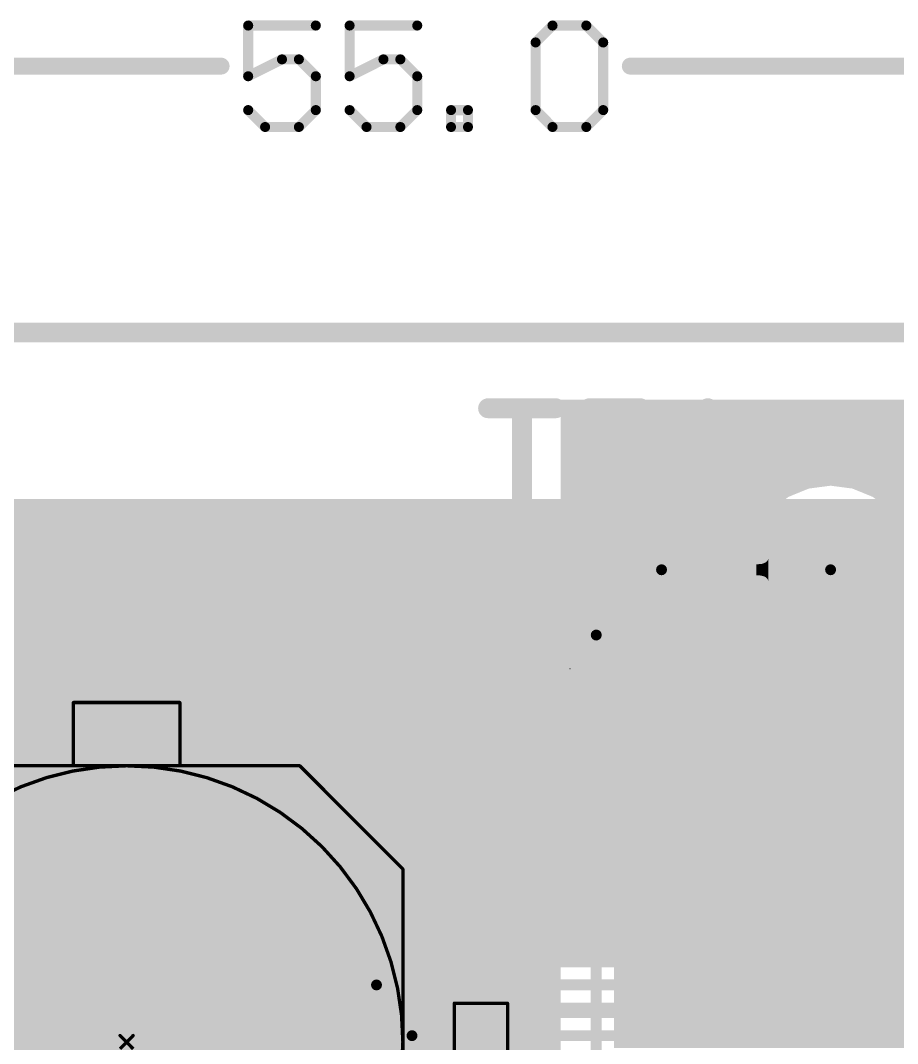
# Model space of a CAD drawing. Header units: millimetres. Extents: x -0.19 to 3.91, y -0.06 to 2.26.
# Drawn here: x 0.925 to 1.444, y 1.154 to 1.759 of the extents above; entities that cross this region are included whole.
import ezdxf

# ---------------------------------------------------------------- set-up
doc = ezdxf.new("R2010")
doc.units = ezdxf.units.MM
doc.layers.get('0').update_dxf_attribs({"linetype": 'CONTINUOUS', "lineweight": 0})
for name, color, linetype, lineweight in [('PCB_KUR_GBL', 10, 'CONTINUOUS', 0), ('PCB_KUR_GKO', 130, 'CONTINUOUS', 0), ('PCB_KUR_GM10', 136, 'CONTINUOUS', 0), ('PCB_KUR_GM2', 216, 'CONTINUOUS', 0), ('PCB_KUR_GPT', 8, 'CONTINUOUS', 0), ('PCB_KUR_GTL', 30, 'CONTINUOUS', 0), ('PCB_KUR_GTO', 163, 'CONTINUOUS', 0), ('PCB_KUR_GTP', 254, 'CONTINUOUS', 0), ('PCB_KUR_GTS', 254, 'CONTINUOUS', 0)]:
    doc.layers.add(name, color=color, linetype=linetype, lineweight=lineweight)

# ---------------------------------------------------------------- blocks, each defined once
blk = doc.blocks.new('ROUND_7')
h = blk.add_hatch(color=256)
edge = h.paths.add_edge_path(flags=0)
edge.add_arc((0, 0), 0.00325, 0, 360)
blk = doc.blocks.new('ROUND_8')
h = blk.add_hatch(color=256)
edge = h.paths.add_edge_path(flags=0)
edge.add_arc((0, 0), 0.005, 0, 360)
blk = doc.blocks.new('ROUND_30')
h = blk.add_hatch(color=256)
edge = h.paths.add_edge_path(flags=0)
edge.add_arc((0, 0), 0.003, 0, 360)
blk = doc.blocks.new('ROUND_25')
h = blk.add_hatch(color=256)
edge = h.paths.add_edge_path(flags=0)
edge.add_arc((0, 0), 0.001, 0, 360)
blk = doc.blocks.new('CUSTOM_31')
for points in [[(-0.02987, 0.07833), (-0.02835, 0.07875), (0.02976, 0.07833), (0.02835, 0.07875)], [(-0.0315, -0.0756), (-0.0315, 0.0756), (0.0315, -0.0756), (0.0315, 0.0756)], [(-0.03145, 0.0756), (-0.03102, 0.07712), (0.03145, 0.0756), (0.03106, 0.07712)], [(-0.03102, 0.07712), (-0.03099, 0.07723), (0.03106, 0.07712), (0.03096, 0.07723)], [(-0.03099, 0.07723), (-0.02993, 0.07827), (0.03096, 0.07723), (0.02997, 0.07827)], [(-0.02993, 0.07827), (-0.02987, 0.07833), (0.02997, 0.07827), (0.02976, 0.07833)], [(-0.03106, -0.07712), (-0.03145, -0.0756), (0.03102, -0.07712), (0.03145, -0.0756)], [(-0.03096, -0.07723), (-0.03106, -0.07712), (0.03099, -0.07723), (0.03102, -0.07712)], [(-0.02997, -0.07827), (-0.03096, -0.07723), (0.02993, -0.07827), (0.03099, -0.07723)], [(-0.02976, -0.07833), (-0.02997, -0.07827), (0.02987, -0.07833), (0.02993, -0.07827)], [(-0.02835, -0.07875), (-0.02976, -0.07833), (0.02835, -0.07875), (0.02987, -0.07833)]]:
    blk.add_solid(points)
blk = doc.blocks.new('CUSTOM_10')
for points in [[(-0.01813, 0.01797), (-0.01797, 0.01823), (0.01823, 0.01797), (0.01782, 0.01823)], [(-0.01797, 0.01823), (-0.01697, 0.0186), (0.01782, 0.01823), (0.01721, 0.0186)], [(-0.01697, 0.0186), (-0.01685, 0.01865), (0.01721, 0.0186), (0.01685, 0.01865)], [(-0.01685, 0.01865), (-0.01685, 0.0187), (0.01685, 0.01865), (0.01685, 0.0187)], [(-0.0187, -0.01685), (-0.0187, 0.01685), (0.0187, -0.01685), (0.0187, 0.01685)], [(-0.01865, 0.01685), (-0.0186, 0.01721), (0.01865, 0.01685), (0.01852, 0.01721)], [(-0.0186, 0.01721), (-0.01813, 0.01797), (0.01852, 0.01721), (0.01823, 0.01797)], [(-0.01852, -0.01721), (-0.01865, -0.01685), (0.0186, -0.01721), (0.01865, -0.01685)], [(-0.01823, -0.01797), (-0.01852, -0.01721), (0.01813, -0.01797), (0.0186, -0.01721)], [(-0.01782, -0.01823), (-0.01823, -0.01797), (0.01797, -0.01823), (0.01813, -0.01797)], [(-0.01721, -0.0186), (-0.01782, -0.01823), (0.01697, -0.0186), (0.01797, -0.01823)], [(-0.01685, -0.01865), (-0.01721, -0.0186), (0.01685, -0.01865), (0.01697, -0.0186)], [(-0.01685, -0.0187), (-0.01685, -0.01865), (0.01685, -0.0187), (0.01685, -0.01865)]]:
    blk.add_solid(points)
blk = doc.blocks.new('ROUND_63')
h = blk.add_hatch(color=256)
edge = h.paths.add_edge_path(flags=0)
edge.add_arc((0, 0), 0.0375, 0, 360)
blk = doc.blocks.new('ROUND_3')
h = blk.add_hatch(color=256)
edge = h.paths.add_edge_path(flags=0)
edge.add_arc((0, 0), 0.0059, 0, 360)
blk = doc.blocks.new('CUSTOM_67')
for points in [[(-0.03298, 0.07757), (-0.03197, 0.07914), (0.033, 0.07757), (0.03194, 0.07914)], [(-0.03197, 0.07914), (-0.03183, 0.07924), (0.03194, 0.07914), (0.03188, 0.07924)], [(-0.03183, 0.07924), (-0.03032, 0.08028), (0.03188, 0.07924), (0.03027, 0.08028)], [(-0.03032, 0.08028), (-0.03008, 0.08034), (0.03027, 0.08028), (0.03019, 0.08034)], [(-0.03008, 0.08034), (-0.02835, 0.0807), (0.03019, 0.08034), (0.02835, 0.0807)], [(-0.03345, -0.0756), (-0.03345, 0.0756), (0.03345, -0.0756), (0.03345, 0.0756)], [(-0.0334, 0.0756), (-0.03305, 0.07745), (0.0334, 0.0756), (0.03303, 0.07745)], [(-0.03305, 0.07745), (-0.03298, 0.07757), (0.03303, 0.07745), (0.033, 0.07757)], [(-0.03303, -0.07745), (-0.0334, -0.0756), (0.03305, -0.07745), (0.0334, -0.0756)], [(-0.033, -0.07757), (-0.03303, -0.07745), (0.03297, -0.07757), (0.03305, -0.07745)], [(-0.03194, -0.07914), (-0.033, -0.07757), (0.03197, -0.07914), (0.03297, -0.07757)], [(-0.03188, -0.07924), (-0.03194, -0.07914), (0.03183, -0.07924), (0.03197, -0.07914)], [(-0.03027, -0.08028), (-0.03188, -0.07924), (0.03032, -0.08028), (0.03183, -0.07924)], [(-0.03019, -0.08034), (-0.03027, -0.08028), (0.03008, -0.08034), (0.03032, -0.08028)], [(-0.02835, -0.0807), (-0.03019, -0.08034), (0.02835, -0.0807), (0.03008, -0.08034)]]:
    blk.add_solid(points)
blk = doc.blocks.new('CUSTOM_28')
for points in [[(-0.02058, 0.01751), (-0.02013, 0.01854), (0.02049, 0.01751), (0.02023, 0.01854)], [(-0.02013, 0.01854), (-0.01988, 0.0191), (0.02023, 0.01854), (0.01976, 0.0191)], [(-0.01988, 0.0191), (-0.01896, 0.01987), (0.01976, 0.0191), (0.0191, 0.01987)], [(-0.01896, 0.01987), (-0.01854, 0.02022), (0.0191, 0.01987), (0.01831, 0.02022)], [(-0.01854, 0.02022), (-0.01711, 0.02057), (0.01831, 0.02022), (0.01751, 0.02057)], [(-0.01711, 0.02057), (-0.01685, 0.02064), (0.01751, 0.02057), (0.01685, 0.02064)], [(-0.01685, 0.02064), (-0.01685, 0.02065), (0.01685, 0.02064), (0.01685, 0.02065)], [(-0.02065, 0.01685), (-0.02058, 0.01751), (0.02065, 0.01685), (0.02049, 0.01751)], [(-0.02065, 0.0168), (-0.02065, 0.01685), (0.02065, 0.0168), (0.02065, 0.01685)], [(-0.02065, -0.0168), (-0.02065, 0.0168), (0.02065, -0.0168), (0.02065, 0.0168)], [(-0.02065, -0.01685), (-0.02065, -0.0168), (0.02065, -0.01685), (0.02065, -0.0168)], [(-0.02049, -0.01751), (-0.02065, -0.01685), (0.02058, -0.01751), (0.02065, -0.01685)], [(-0.02023, -0.01854), (-0.02049, -0.01751), (0.02013, -0.01854), (0.02058, -0.01751)], [(-0.01976, -0.0191), (-0.02023, -0.01854), (0.01988, -0.0191), (0.02013, -0.01854)], [(-0.0191, -0.01987), (-0.01976, -0.0191), (0.01896, -0.01987), (0.01988, -0.0191)], [(-0.01831, -0.02022), (-0.0191, -0.01987), (0.01854, -0.02022), (0.01896, -0.01987)], [(-0.01751, -0.02057), (-0.01831, -0.02022), (0.01711, -0.02057), (0.01854, -0.02022)], [(-0.01685, -0.02064), (-0.01751, -0.02057), (0.01685, -0.02064), (0.01711, -0.02057)], [(-0.01685, -0.02065), (-0.01685, -0.02064), (0.01685, -0.02065), (0.01685, -0.02064)]]:
    blk.add_solid(points)
blk = doc.blocks.new('ROUND_77')
h = blk.add_hatch(color=256)
edge = h.paths.add_edge_path(flags=0)
edge.add_arc((0, 0), 0.03945, 0, 360)

msp = doc.modelspace()

# ---------------------------------------------------------------- linework, layer by layer
at = {"layer": 'PCB_KUR_GBL', "lineweight": 211, "const_width": 0.0065}
for points in [[(1.079, 1.132), (1.136, 1.189)], [(1.136, 1.189), (1.884, 1.189)], [(1.099, 1.101), (1.157, 1.159)], [(1.157, 1.159), (1.654, 1.159)]]:
    msp.add_lwpolyline(points, dxfattribs=at)
at = {"layer": 'PCB_KUR_GBL'}
for points in [[(0.1693, 1.4694), (0.1693, 1.4764), (2.19325, 1.4694), (2.1926, 1.4764)], [(0.37565, 1.4764), (0.582, 1.4764), (2.1926, 1.4764), (0.582, 1.4764)], [(0.16794, 1.4625), (0.1693, 1.4694), (2.1939, 1.4625), (2.19325, 1.4694)], [(0.1666, 1.4557), (0.16794, 1.4625), (2.19598, 1.4557), (2.1939, 1.4625)], [(0.16384, 1.4491), (0.1666, 1.4557), (2.198, 1.4491), (2.19598, 1.4557)], [(0.1612, 1.4428), (0.16384, 1.4491), (2.20138, 1.4428), (2.198, 1.4491)], [(0.15722, 1.4368), (0.1612, 1.4428), (2.2046, 1.4368), (2.20138, 1.4428)], [(0.1535, 1.4312), (0.15722, 1.4368), (2.20916, 1.4312), (2.2046, 1.4368)], [(0.1483, 1.426), (0.1535, 1.4312), (2.2134, 1.426), (2.20916, 1.4312)], [(0.1436, 1.4213), (0.1483, 1.426), (2.21917, 1.4213), (2.2134, 1.426)], [(0.132, 1.4136), (0.13742, 1.4172), (2.23091, 1.4136), (2.2242, 1.4172)], [(0.13742, 1.4172), (0.1436, 1.4213), (2.2242, 1.4172), (2.21917, 1.4213)], [(0.1191, 1.4082), (0.12483, 1.4106), (2.24434, 1.4082), (2.2365, 1.4106)], [(0.12483, 1.4106), (0.132, 1.4136), (2.2365, 1.4106), (2.23091, 1.4136)], [(0.0984, 1.4052), (0.0984, 1.4055), (2.2638, 1.4052), (2.26059, 1.4055)], [(0.0984, 1.1995), (0.0984, 1.4052), (2.2638, 1.1995), (2.2638, 1.4052)], [(0.1054, 1.4055), (0.11047, 1.4065), (2.26059, 1.4055), (2.2499, 1.4065)], [(0.11047, 1.4065), (0.1191, 1.4082), (2.2499, 1.4065), (2.24434, 1.4082)], [(0.0984, 1.1987), (0.0984, 1.1995), (1.1319, 1.1987), (1.136, 1.1995)], [(0.0984, 1.1995), (0.0984, 1.1995), (1.136, 1.1995), (1.884, 1.1995)], [(0.0984, 1.1965), (0.0984, 1.1987), (1.1285, 1.1965), (1.1319, 1.1987)], [(0.0984, 1.1395), (0.0984, 1.1965), (1.0715, 1.1395), (1.1285, 1.1965)], [(1.1313, 1.1695), (1.1403, 1.1785), (1.8886, 1.1695), (1.8796, 1.1785)], [(1.1283, 1.1665), (1.1305, 1.1687), (1.1495, 1.1665), (1.153, 1.1687)], [(1.1305, 1.1687), (1.1313, 1.1695), (1.153, 1.1687), (1.157, 1.1695)], [(1.1313, 1.1695), (1.1313, 1.1695), (1.157, 1.1695), (1.654, 1.1695)], [(1.0895, 1.1277), (1.1283, 1.1665), (1.11077, 1.1277), (1.1495, 1.1665)]]:
    msp.add_solid(points, dxfattribs=at)
at = {"layer": 'PCB_KUR_GKO', "lineweight": 211, "const_width": 0.0118}
msp.add_lwpolyline([(0, 1.5748), (2.3622, 1.5748)], dxfattribs=at)
at = {"layer": 'PCB_KUR_GM10', "lineweight": 211}
for points, const_width in [([(1.1001, 1.7563), (1.0601, 1.7563)], 0.006), ([(1.0601, 1.7563), (1.0601, 1.7263)], 0.006), ([(1.1601, 1.7563), (1.1201, 1.7563)], 0.006), ([(1.1201, 1.7563), (1.1201, 1.7263)], 0.006), ([(1.2301, 1.7463), (1.2401, 1.7563)], 0.006), ([(1.2401, 1.7563), (1.2601, 1.7563)], 0.006), ([(1.2601, 1.7563), (1.2701, 1.7463)], 0.006), ([(1.2301, 1.7063), (1.2301, 1.7463)], 0.006), ([(1.2701, 1.7463), (1.2701, 1.7063)], 0.006), ([(0.0984, 1.7323), (1.0441, 1.7323)], 0.01), ([(1.0601, 1.7263), (1.0801, 1.7363)], 0.006), ([(1.0801, 1.7363), (1.0901, 1.7363)], 0.006), ([(1.0901, 1.7363), (1.1001, 1.7263)], 0.006), ([(1.1201, 1.7263), (1.1401, 1.7363)], 0.006), ([(1.1401, 1.7363), (1.1501, 1.7363)], 0.006), ([(1.1501, 1.7363), (1.1601, 1.7263)], 0.006), ([(1.2861, 1.7323), (2.2638, 1.7323)], 0.01), ([(1.1001, 1.7263), (1.1001, 1.7063)], 0.006), ([(1.1601, 1.7263), (1.1601, 1.7063)], 0.006), ([(1.0701, 1.6963), (1.0601, 1.7063)], 0.006), ([(1.1001, 1.7063), (1.0901, 1.6963)], 0.006), ([(1.1301, 1.6963), (1.1201, 1.7063)], 0.006), ([(1.1601, 1.7063), (1.1501, 1.6963)], 0.006), ([(1.1801, 1.6963), (1.1801, 1.7063)], 0.006), ([(1.1801, 1.7063), (1.1901, 1.7063)], 0.006), ([(1.1901, 1.7063), (1.1901, 1.6963)], 0.006), ([(1.2401, 1.6963), (1.2301, 1.7063)], 0.006), ([(1.2701, 1.7063), (1.2601, 1.6963)], 0.006), ([(1.0901, 1.6963), (1.0701, 1.6963)], 0.006), ([(1.1501, 1.6963), (1.1301, 1.6963)], 0.006), ([(1.1901, 1.6963), (1.1801, 1.6963)], 0.006), ([(1.2601, 1.6963), (1.2401, 1.6963)], 0.006)]:
    msp.add_lwpolyline(points, dxfattribs=dict(at, const_width=const_width))
at = {"layer": 'PCB_KUR_GM2', "lineweight": 211, "const_width": 0.002}
for points in [[(0.9567, 1.3186), (0.9567, 1.356)], [(0.9567, 1.356), (1.0197, 1.356)], [(1.0197, 1.3186), (1.0197, 1.356)], [(0.8858, 1.3186), (1.0906, 1.3186)], [(1.0906, 1.3186), (1.1516, 1.2575)], [(1.1516, 0.9918), (1.1516, 1.2575)], [(1.182, 1.1152), (1.182, 1.1782)], [(1.182, 1.1782), (1.2135, 1.1782)], [(1.2135, 1.1152), (1.2135, 1.1782)], [(0.9843, 1.1591), (0.9921, 1.1512)], [(0.9843, 1.1512), (0.9921, 1.1591)]]:
    msp.add_lwpolyline(points, dxfattribs=at)
msp.add_lwpolyline([(0.8248, 1.1552), (0.8248, 1.1552, 1), (1.1516, 1.1552, 1), (0.8248, 1.1552)], format="xyb", dxfattribs=at)
at = {"layer": 'PCB_KUR_GTL', "lineweight": 211, "const_width": 0.0065}
for points in [[(1.266, 1.3959), (1.3046, 1.4345)], [(1.3046, 1.4345), (1.4046, 1.4345)], [(1.266, 1.086), (1.266, 1.3959)]]:
    msp.add_lwpolyline(points, dxfattribs=at)
at = {"layer": 'PCB_KUR_GTL'}
for points in [[(1.245, 1.5303), (1.245, 1.535), (2.2178, 1.5303), (2.2161, 1.535)], [(1.245, 1.5267), (1.245, 1.5303), (2.2134, 1.5267), (2.2178, 1.5303)], [(1.245, 1.5159), (1.245, 1.5267), (2.2046, 1.5159), (2.2134, 1.5267)], [(1.245, 1.5036), (1.245, 1.5159), (2.198, 1.5036), (2.2046, 1.5159)], [(1.245, 1.4903), (1.245, 1.5036), (2.1939, 1.4903), (2.198, 1.5036)], [(1.245, 1.4842), (1.245, 1.4903), (2.19333, 1.4842), (2.1939, 1.4903)], [(1.245, 1.4825), (1.245, 1.4842), (1.3917, 1.4825), (1.4046, 1.4842)], [(1.245, 1.4776), (1.245, 1.4825), (1.3797, 1.4776), (1.3917, 1.4825)], [(1.4175, 1.4825), (1.4046, 1.4842), (2.19317, 1.4825), (2.19333, 1.4842)], [(1.4295, 1.4776), (1.4175, 1.4825), (2.19271, 1.4776), (2.19317, 1.4825)], [(1.245, 1.4697), (1.245, 1.4776), (1.3694, 1.4697), (1.3797, 1.4776)], [(1.43107, 1.4764), (1.4295, 1.4776), (2.1926, 1.4764), (2.19271, 1.4776)], [(1.4398, 1.4697), (1.43107, 1.4764), (2.19323, 1.4697), (2.1926, 1.4764)], [(1.245, 1.4594), (1.245, 1.4697), (1.3615, 1.4594), (1.3694, 1.4697)], [(1.44532, 1.4625), (1.4398, 1.4697), (2.1939, 1.4625), (2.19323, 1.4697)], [(1.245, 1.4474), (1.245, 1.4594), (1.3566, 1.4474), (1.3615, 1.4594)], [(1.245, 1.445), (1.245, 1.4474), (1.3563, 1.445), (1.3566, 1.4474)], [(1.245, 1.4442), (1.245, 1.445), (1.3005, 1.4442), (1.3046, 1.445)], [(1.245, 1.445), (1.245, 1.445), (1.3046, 1.445), (1.3563, 1.445)], [(1.245, 1.4419), (1.245, 1.4442), (1.2971, 1.4419), (1.3005, 1.4442)], [(1.245, 1.4034), (1.245, 1.4419), (1.2585, 1.4034), (1.2971, 1.4419)], [(1.3668, 1.4393), (1.3672, 1.4398), (1.3677, 1.4393), (1.3677, 1.4398)], [(1.3672, 1.4398), (1.3675, 1.4404), (1.3677, 1.4398), (1.3677, 1.4404)], [(1.3675, 1.4404), (1.3677, 1.441), (1.3677, 1.4404), (1.3677, 1.441)], [(1.3607, 1.4377), (1.362, 1.4378), (1.3677, 1.4377), (1.3677, 1.4378)], [(1.3607, 1.4312), (1.3607, 1.4377), (1.3677, 1.4312), (1.3677, 1.4377)], [(1.362, 1.4378), (1.3631, 1.4379), (1.3677, 1.4378), (1.3677, 1.4379)], [(1.3631, 1.4379), (1.364, 1.438), (1.3677, 1.4379), (1.3677, 1.438)], [(1.364, 1.438), (1.3649, 1.4383), (1.3677, 1.438), (1.3677, 1.4383)], [(1.3649, 1.4383), (1.3657, 1.4386), (1.3677, 1.4383), (1.3677, 1.4386)], [(1.3657, 1.4386), (1.3663, 1.4389), (1.3677, 1.4386), (1.3677, 1.4389)], [(1.3663, 1.4389), (1.3668, 1.4393), (1.3677, 1.4389), (1.3677, 1.4393)], [(1.3631, 1.4311), (1.362, 1.4312), (1.3677, 1.4311), (1.3677, 1.4312)], [(1.364, 1.4309), (1.3631, 1.4311), (1.3677, 1.4309), (1.3677, 1.4311)], [(1.3649, 1.4307), (1.364, 1.4309), (1.3677, 1.4307), (1.3677, 1.4309)], [(1.3657, 1.4304), (1.3649, 1.4307), (1.3677, 1.4304), (1.3677, 1.4307)], [(1.3663, 1.4301), (1.3657, 1.4304), (1.3677, 1.4301), (1.3677, 1.4304)], [(1.3668, 1.4296), (1.3663, 1.4301), (1.3677, 1.4296), (1.3677, 1.4301)], [(1.3672, 1.4292), (1.3668, 1.4296), (1.3677, 1.4292), (1.3677, 1.4296)], [(1.3675, 1.4286), (1.3672, 1.4292), (1.3677, 1.4286), (1.3677, 1.4292)], [(1.3677, 1.428), (1.3675, 1.4286), (1.3677, 1.428), (1.3677, 1.4286)], [(1.30659, 1.4216), (1.3089, 1.4239), (1.3566, 1.4216), (1.3563, 1.4239)], [(1.29456, 1.4096), (1.30659, 1.4216), (1.3615, 1.4096), (1.3566, 1.4216)], [(1.28422, 1.3993), (1.29456, 1.4096), (1.3694, 1.3993), (1.3615, 1.4096)], [(1.4398, 1.3993), (1.44433, 1.4052), (2.326, 1.3993), (2.326, 1.4052)], [(1.245, 1.4), (1.245, 1.4034), (1.2563, 1.4), (1.2585, 1.4034)], [(1.245, 1.3959), (1.245, 1.4), (1.2555, 1.3959), (1.2563, 1.4)], [(1.2765, 1.3916), (1.28422, 1.3993), (1.37944, 1.3916), (1.3694, 1.3993)], [(1.4295, 1.3914), (1.4398, 1.3993), (2.326, 1.3914), (2.326, 1.3993)], [(1.245, 1.3782), (1.245, 1.3959), (1.2555, 1.3782), (1.2555, 1.3959)], [(1.2765, 1.3914), (1.2765, 1.3916), (1.3797, 1.3914), (1.37944, 1.3916)], [(1.2765, 1.3864), (1.2765, 1.3914), (1.3917, 1.3864), (1.3797, 1.3914)], [(1.4175, 1.3864), (1.4295, 1.3914), (2.326, 1.3864), (2.326, 1.3914)], [(1.2765, 1.3848), (1.2765, 1.3864), (1.4046, 1.3848), (1.3917, 1.3864)], [(1.4046, 1.3848), (1.4175, 1.3864), (2.326, 1.3848), (2.326, 1.3864)], [(1.2765, 1.1517), (1.2765, 1.3848), (2.326, 1.1517), (2.326, 1.3848)], [(1.245, 1.377), (1.245, 1.3782), (1.25319, 1.377), (1.2555, 1.3782)], [(1.2496, 1.3761), (1.245, 1.377), (1.25146, 1.3761), (1.25319, 1.377)], [(1.2505, 1.3756), (1.2496, 1.3761), (1.2505, 1.3756), (1.25146, 1.3761)], [(0.65, 1.2663), (0.65, 1.365), (1.245, 1.2663), (1.245, 1.365)], [(0.7837, 1.2646), (0.7753, 1.2663), (1.245, 1.2646), (1.245, 1.2663)], [(0.7909, 1.2598), (0.7837, 1.2646), (1.245, 1.2598), (1.245, 1.2646)], [(0.7956, 1.2526), (0.7909, 1.2598), (1.245, 1.2526), (1.245, 1.2598)], [(0.7973, 1.2442), (0.7956, 1.2526), (1.245, 1.2442), (1.245, 1.2526)], [(0.7973, 1.2048), (0.7973, 1.2442), (1.245, 1.2048), (1.245, 1.2442)], [(0.7956, 1.1964), (0.7973, 1.2048), (1.245, 1.1964), (1.245, 1.2048)], [(0.7909, 1.1892), (0.7956, 1.1964), (1.245, 1.1892), (1.245, 1.1964)], [(0.7846, 1.1851), (0.7909, 1.1892), (1.245, 1.1851), (1.245, 1.1892)], [(0.7841, 1.1725), (0.7856, 1.1802), (1.245, 1.1725), (1.245, 1.1802)], [(0.7856, 1.1802), (0.7846, 1.1851), (1.245, 1.1802), (1.245, 1.1851)], [(0.7797, 1.1659), (0.7841, 1.1725), (1.245, 1.1659), (1.245, 1.1725)], [(0.7654, 1.16), (0.7731, 1.1616), (1.245, 1.16), (1.245, 1.1616)], [(0.7731, 1.1616), (0.7797, 1.1659), (1.245, 1.1616), (1.245, 1.1659)], [(0.65, 1.149), (0.65, 1.16), (1.245, 1.149), (1.245, 1.16)]]:
    msp.add_solid(points, dxfattribs=at)
at = {"layer": 'PCB_KUR_GTO', "lineweight": 211, "const_width": 0.0118}
for points in [[(1.202, 1.53), (1.242, 1.53)], [(1.242, 1.53), (1.222, 1.53)], [(1.222, 1.53), (1.222, 1.47)], [(1.262, 1.47), (1.262, 1.53)], [(1.262, 1.53), (1.292, 1.53)], [(1.292, 1.53), (1.302, 1.52)], [(1.332, 1.53), (1.322, 1.52)], [(1.332, 1.47), (1.332, 1.53)], [(1.302, 1.52), (1.302, 1.5)], [(1.302, 1.5), (1.292, 1.49)], [(1.292, 1.49), (1.262, 1.49)], [(1.322, 1.47), (1.342, 1.47)], [(1.342, 1.47), (1.332, 1.47)], [(0.944, 1.443), (0.934, 1.433)], [(0.964, 1.443), (0.944, 1.443)], [(0.974, 1.433), (0.964, 1.443)], [(1.024, 1.443), (0.994, 1.413)], [(1.024, 1.383), (1.024, 1.443)], [(0.934, 1.433), (0.934, 1.393)], [(0.994, 1.413), (1.034, 1.413)], [(0.934, 1.393), (0.944, 1.383)], [(0.964, 1.383), (0.974, 1.393)], [(0.944, 1.383), (0.964, 1.383)], [(0.8858, 1.3186), (0.9469, 1.3186)], [(0.9469, 1.301), (0.9469, 1.3186)], [(1.0295, 1.301), (1.0295, 1.3186)], [(1.0295, 1.3186), (1.0906, 1.3186)], [(1.0906, 1.3186), (1.1516, 1.2575)], [(0.9468, 1.301), (0.9469, 1.301)], [(1.1516, 0.9918), (1.1516, 1.2575)], [(1.1692, 1.2038), (1.2263, 1.2038)], [(1.1692, 1.0902), (1.1692, 1.2032)], [(1.2263, 1.0896), (1.2263, 1.2032)]]:
    msp.add_lwpolyline(points, dxfattribs=at)
for points in [[(0.9468, 1.301, 0.755582), (0.9468, 1.0094)], [(1.0296, 1.0094, 0.755582), (1.0296, 1.301)]]:
    msp.add_lwpolyline(points, format="xyb", dxfattribs=at)

# ---------------------------------------------------------------- block references
at = {"layer": 'PCB_KUR_GBL'}
for p in [(1.136, 1.189), (1.136, 1.189), (1.157, 1.159), (1.157, 1.159)]:
    msp.add_blockref('ROUND_7', p, dxfattribs=at)
at = {"layer": 'PCB_KUR_GM10'}
for name, p in [('ROUND_30', (1.0601, 1.7563)), ('ROUND_30', (1.1001, 1.7563)), ('ROUND_30', (1.1201, 1.7563)), ('ROUND_30', (1.1601, 1.7563)), ('ROUND_30', (1.2401, 1.7563)), ('ROUND_30', (1.2601, 1.7563)), ('ROUND_30', (1.2301, 1.7463)), ('ROUND_30', (1.2301, 1.7463)), ('ROUND_30', (1.2701, 1.7463)), ('ROUND_8', (1.0441, 1.7323)), ('ROUND_30', (1.0801, 1.7363)), ('ROUND_30', (1.0901, 1.7363)), ('ROUND_30', (1.1401, 1.7363)), ('ROUND_30', (1.1501, 1.7363)), ('ROUND_8', (1.2861, 1.7323)), ('ROUND_30', (1.0601, 1.7263)), ('ROUND_30', (1.1001, 1.7263)), ('ROUND_30', (1.1201, 1.7263)), ('ROUND_30', (1.1601, 1.7263)), ('ROUND_30', (1.0601, 1.7063)), ('ROUND_30', (1.1001, 1.7063)), ('ROUND_30', (1.1201, 1.7063)), ('ROUND_30', (1.1601, 1.7063)), ('ROUND_30', (1.1801, 1.7063)), ('ROUND_30', (1.1901, 1.7063)), ('ROUND_30', (1.2301, 1.7063)), ('ROUND_30', (1.2701, 1.7063)), ('ROUND_30', (1.0701, 1.6963)), ('ROUND_30', (1.0901, 1.6963)), ('ROUND_30', (1.1301, 1.6963)), ('ROUND_30', (1.1501, 1.6963)), ('ROUND_30', (1.1801, 1.6963)), ('ROUND_30', (1.1801, 1.6963)), ('ROUND_30', (1.1901, 1.6963)), ('ROUND_30', (1.2401, 1.6963)), ('ROUND_30', (1.2601, 1.6963))]:
    msp.add_blockref(name, p, dxfattribs=at)
at = {"layer": 'PCB_KUR_GM2'}
for p in [(0.9567, 1.356), (0.9567, 1.356), (1.0197, 1.356), (1.0197, 1.356), (0.9567, 1.3186), (1.0197, 1.3186), (1.0906, 1.3186), (1.0906, 1.3186), (1.1516, 1.2575), (1.1516, 1.2575), (1.182, 1.1782), (1.182, 1.1782), (1.2135, 1.1782), (1.2135, 1.1782), (0.9843, 1.1591), (0.9921, 1.1591)]:
    msp.add_blockref('ROUND_25', p, dxfattribs=at)
at = {"layer": 'PCB_KUR_GPT'}
for name, p in [('ROUND_63', (1.4046, 1.4345)), ('CUSTOM_31', (0.9882, 1.2772)), ('CUSTOM_10', (1.1977, 1.1753))]:
    msp.add_blockref(name, p, dxfattribs=at)
at = {"layer": 'PCB_KUR_GTL'}
for name, p in [('ROUND_63', (1.4046, 1.4345)), ('ROUND_7', (1.3046, 1.4345)), ('ROUND_7', (1.3046, 1.4345)), ('ROUND_7', (1.4046, 1.4345)), ('ROUND_7', (1.266, 1.3959)), ('ROUND_7', (1.266, 1.3959)), ('CUSTOM_31', (0.9882, 1.2772)), ('CUSTOM_10', (1.1977, 1.1753))]:
    msp.add_blockref(name, p, dxfattribs=at)
at = {"layer": 'PCB_KUR_GTO'}
for p in [(1.202, 1.53), (1.222, 1.53), (1.242, 1.53), (1.262, 1.53), (1.292, 1.53), (1.332, 1.53), (1.302, 1.52), (1.322, 1.52), (1.302, 1.5), (1.262, 1.49), (1.292, 1.49), (1.222, 1.47), (1.262, 1.47), (1.322, 1.47), (1.332, 1.47), (1.342, 1.47), (0.944, 1.443), (0.964, 1.443), (1.024, 1.443), (0.934, 1.433), (0.974, 1.433), (0.994, 1.413), (1.034, 1.413), (0.934, 1.393), (0.974, 1.393), (0.944, 1.383), (0.964, 1.383), (1.024, 1.383), (0.9469, 1.3186), (0.9469, 1.3186), (1.0295, 1.3186), (1.0295, 1.3186), (1.0906, 1.3186), (0.9468, 1.301), (0.9468, 1.301), (0.9469, 1.301), (1.0295, 1.301), (1.0296, 1.301), (1.1516, 1.2575), (1.1516, 1.2575), (1.1692, 1.2038), (1.1692, 1.2032), (1.2263, 1.2038), (1.2263, 1.2032)]:
    msp.add_blockref('ROUND_3', p, dxfattribs=at)
at = {"layer": 'PCB_KUR_GTP'}
for name, p in [('ROUND_63', (1.4046, 1.4345)), ('CUSTOM_31', (0.9882, 1.2772)), ('CUSTOM_10', (1.1977, 1.1753))]:
    msp.add_blockref(name, p, dxfattribs=at)
at = {"layer": 'PCB_KUR_GTS'}
for name, p in [('ROUND_77', (1.4046, 1.4345)), ('CUSTOM_67', (0.9882, 1.2772)), ('CUSTOM_28', (1.1977, 1.1753))]:
    msp.add_blockref(name, p, dxfattribs=at)

doc.saveas('drawing.dxf')
